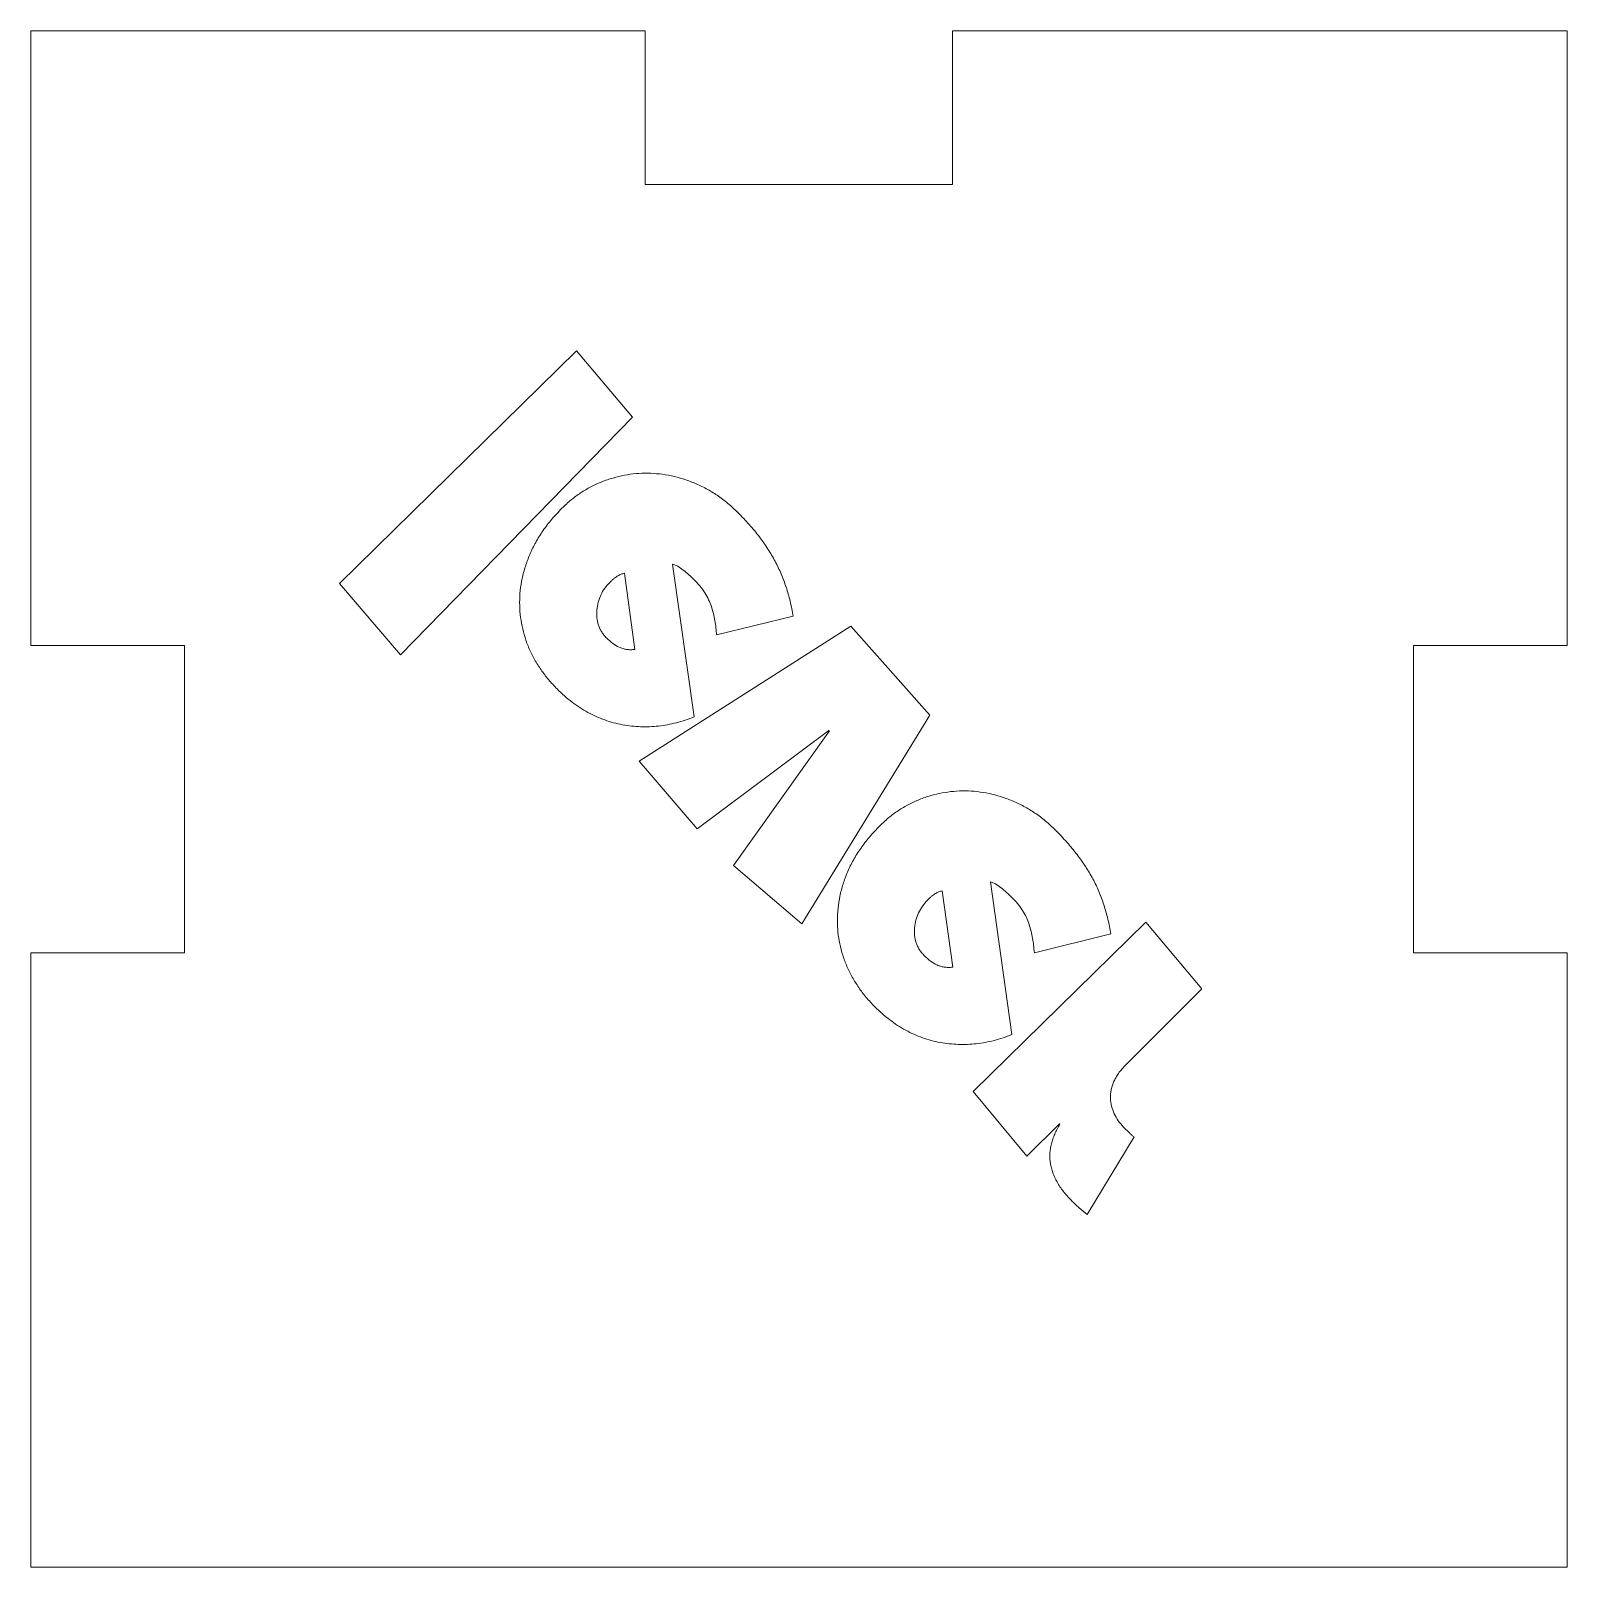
# Model space of a CAD drawing. Header units: inches. Extents: x 1.76 to 3.01, y 5.94 to 7.19.
import ezdxf

# ---------------------------------------------------------------- set-up
doc = ezdxf.new("R2010")
doc.units = ezdxf.units.IN
doc.header["$MEASUREMENT"] = 0

msp = doc.modelspace()

# ---------------------------------------------------------------- linework, layer by layer
at = {"color": 7, "linetype": 'Continuous', "lineweight": 15}
for p, q in [((2.2617, 7.1882), (1.7617, 7.1882)), ((1.7617, 7.1882), (1.7617, 6.6882)), ((2.2617, 7.0632), (2.2617, 7.1882)), ((2.5117, 7.1882), (2.5117, 7.0632)), ((3.0117, 7.1882), (2.5117, 7.1882)), ((3.0117, 6.6882), (3.0117, 7.1882)), ((2.5117, 7.0632), (2.2617, 7.0632)), ((2.013, 6.7385), (2.2058, 6.9279)), ((2.2058, 6.9279), (2.2514, 6.8738)), ((2.2514, 6.8738), (2.0625, 6.6805)), ((2.2839, 6.7544), (2.3015, 6.63)), ((2.0625, 6.6805), (2.013, 6.7385)), ((2.2533, 6.6848), (2.2447, 6.747)), ((2.2568, 6.594), (2.4289, 6.7039)), ((2.3819, 6.7119), (2.3197, 6.6967)), ((2.4289, 6.7039), (2.4933, 6.6315)), ((1.7617, 6.6882), (1.8867, 6.6882)), ((1.8867, 6.6882), (1.8867, 6.4382)), ((2.8867, 6.6882), (3.0117, 6.6882)), ((2.8867, 6.4382), (2.8867, 6.6882)), ((2.4933, 6.6315), (2.389, 6.4617)), ((2.4111, 6.6191), (2.3038, 6.5389)), ((2.3335, 6.5092), (2.4116, 6.6186)), ((2.4116, 6.6186), (2.4111, 6.6191)), ((2.3038, 6.5389), (2.2568, 6.594)), ((2.389, 6.4617), (2.3335, 6.5092)), ((2.5118, 6.4264), (2.5032, 6.4886)), ((2.5424, 6.4959), (2.5599, 6.3716)), ((2.5283, 6.3253), (2.6689, 6.463)), ((2.6689, 6.463), (2.7145, 6.4089)), ((2.6404, 6.4535), (2.5782, 6.4382)), ((1.7617, 6.4382), (1.7617, 5.9382)), ((1.8867, 6.4382), (1.7617, 6.4382)), ((3.0117, 6.4382), (2.8867, 6.4382)), ((3.0117, 5.9382), (3.0117, 6.4382)), ((2.7145, 6.4089), (2.6535, 6.3479)), ((2.5722, 6.2728), (2.5283, 6.3253)), ((2.5986, 6.2991), (2.5722, 6.2728)), ((2.599, 6.2987), (2.5986, 6.2991)), ((2.6594, 6.2883), (2.6211, 6.2253)), ((2.6508, 6.2963), (2.6556, 6.2916)), ((1.7617, 5.9382), (3.0117, 5.9382))]:
    msp.add_line(p, q, dxfattribs=at)
for points, knots in [([(2.1939, 6.7998), (2.1963, 6.8021), (2.2011, 6.8066), (2.209, 6.8124), (2.2174, 6.8174), (2.2262, 6.8214), (2.2354, 6.8245), (2.2447, 6.8268), (2.2542, 6.8281), (2.2637, 6.8284), (2.2733, 6.8278), (2.283, 6.8263), (2.2925, 6.8237), (2.302, 6.8203), (2.3114, 6.8158), (2.3204, 6.8104), (2.329, 6.8038), (2.3344, 6.7988), (2.3371, 6.7962)], [0, 0, 0, 0, 0.062405, 0.123683, 0.18447, 0.245417, 0.305913, 0.366045, 0.425348, 0.485378, 0.545787, 0.606572, 0.668265, 0.731783, 0.79654, 0.862312, 0.930018, 1, 1, 1, 1]), ([(2.1899, 6.6528), (2.1875, 6.6553), (2.1829, 6.6602), (2.1768, 6.6682), (2.1715, 6.6766), (2.1671, 6.6854), (2.1637, 6.6946), (2.1613, 6.7039), (2.1598, 6.7134), (2.1593, 6.7231), (2.1598, 6.7329), (2.1614, 6.7427), (2.164, 6.7526), (2.1677, 6.7624), (2.1724, 6.7722), (2.1784, 6.7817), (2.1855, 6.7911), (2.1911, 6.7968), (2.1939, 6.7998)], [0, 0, 0, 0, 0.062218, 0.12325, 0.183205, 0.242637, 0.301735, 0.359886, 0.417988, 0.476666, 0.53595, 0.595899, 0.657423, 0.721096, 0.786886, 0.854716, 0.925637, 1, 1, 1, 1]), ([(2.3371, 6.7962), (2.3402, 6.793), (2.3463, 6.7867), (2.3545, 6.7768), (2.3615, 6.7668), (2.3674, 6.7568), (2.3724, 6.7464), (2.3764, 6.7355), (2.3798, 6.724), (2.3812, 6.716), (2.3819, 6.7119)], [0, 0, 0, 0, 0.139209, 0.271164, 0.395812, 0.514189, 0.630495, 0.74994, 0.872608, 1, 1, 1, 1]), ([(2.301, 6.7421), (2.2997, 6.7433), (2.297, 6.7459), (2.2927, 6.7494), (2.2885, 6.7527), (2.2853, 6.7539), (2.2839, 6.7544)], [0, 0, 0, 0, 0.249033, 0.523572, 0.784611, 1, 1, 1, 1]), ([(2.2328, 6.7395), (2.2314, 6.7379), (2.2285, 6.7348), (2.2254, 6.7292), (2.2232, 6.7233), (2.2221, 6.7171), (2.2221, 6.7108), (2.2231, 6.7057), (2.2247, 6.7019), (2.2262, 6.6991), (2.228, 6.6965), (2.2295, 6.6949), (2.2303, 6.6941)], [0, 0, 0, 0, 0.125837, 0.252185, 0.377307, 0.502399, 0.625493, 0.748289, 0.810022, 0.871596, 0.934803, 1, 1, 1, 1]), ([(2.2447, 6.747), (2.2438, 6.7467), (2.242, 6.7461), (2.2398, 6.7451), (2.238, 6.744), (2.2365, 6.7429), (2.2347, 6.7413), (2.2335, 6.7401), (2.2328, 6.7395)], [0, 0, 0, 0, 0.203608, 0.399708, 0.50424, 0.641201, 0.803871, 1, 1, 1, 1]), ([(2.3197, 6.6967), (2.3194, 6.7006), (2.3186, 6.7084), (2.3162, 6.718), (2.3133, 6.7256), (2.3101, 6.7312), (2.306, 6.7369), (2.3027, 6.7403), (2.301, 6.7421)], [0, 0, 0, 0, 0.23242, 0.466355, 0.586969, 0.715868, 0.851782, 1, 1, 1, 1]), ([(2.2303, 6.6941), (2.2319, 6.6926), (2.235, 6.6897), (2.2395, 6.687), (2.2434, 6.6855), (2.2465, 6.6849), (2.2498, 6.6846), (2.2521, 6.6848), (2.2533, 6.6848)], [0, 0, 0, 0, 0.259204, 0.495299, 0.610328, 0.732536, 0.861649, 1, 1, 1, 1]), ([(2.3015, 6.63), (2.2991, 6.6291), (2.2943, 6.6273), (2.2871, 6.6252), (2.2798, 6.6236), (2.2725, 6.6225), (2.2652, 6.622), (2.2579, 6.622), (2.2505, 6.6225), (2.2431, 6.6236), (2.2358, 6.6252), (2.2287, 6.6275), (2.2217, 6.6302), (2.215, 6.6336), (2.2084, 6.6375), (2.202, 6.6421), (2.1957, 6.6471), (2.1919, 6.6509), (2.1899, 6.6528)], [0, 0, 0, 0, 0.063496, 0.125726, 0.186753, 0.247457, 0.308075, 0.36853, 0.42955, 0.491051, 0.552559, 0.614254, 0.675775, 0.737959, 0.801205, 0.865955, 0.931858, 1, 1, 1, 1]), ([(2.4524, 6.5413), (2.4548, 6.5436), (2.4595, 6.5482), (2.4675, 6.554), (2.4759, 6.5589), (2.4847, 6.563), (2.4938, 6.5661), (2.5031, 6.5683), (2.5126, 6.5696), (2.5222, 6.57), (2.5318, 6.5694), (2.5414, 6.5678), (2.551, 6.5653), (2.5605, 6.5618), (2.5698, 6.5574), (2.5789, 6.5519), (2.5875, 6.5454), (2.5928, 6.5403), (2.5955, 6.5378)], [0, 0, 0, 0, 0.062405, 0.123683, 0.18447, 0.245417, 0.305913, 0.366045, 0.425348, 0.485378, 0.545787, 0.606572, 0.668265, 0.731783, 0.79654, 0.862312, 0.930018, 1, 1, 1, 1]), ([(2.4483, 6.3943), (2.446, 6.3968), (2.4413, 6.4017), (2.4352, 6.4098), (2.43, 6.4182), (2.4256, 6.427), (2.4222, 6.4361), (2.4197, 6.4454), (2.4183, 6.455), (2.4178, 6.4646), (2.4183, 6.4744), (2.4199, 6.4843), (2.4225, 6.4941), (2.4261, 6.504), (2.4308, 6.5138), (2.4369, 6.5233), (2.444, 6.5326), (2.4495, 6.5384), (2.4524, 6.5413)], [0, 0, 0, 0, 0.062218, 0.12325, 0.183205, 0.242637, 0.301735, 0.359886, 0.417988, 0.476666, 0.53595, 0.595899, 0.657423, 0.721096, 0.786886, 0.854716, 0.925637, 1, 1, 1, 1]), ([(2.5955, 6.5378), (2.5987, 6.5345), (2.6048, 6.5282), (2.6129, 6.5183), (2.62, 6.5084), (2.6259, 6.4983), (2.6309, 6.488), (2.6349, 6.477), (2.6382, 6.4655), (2.6397, 6.4575), (2.6404, 6.4535)], [0, 0, 0, 0, 0.139209, 0.271164, 0.395812, 0.514189, 0.630495, 0.74994, 0.872608, 1, 1, 1, 1]), ([(2.5032, 6.4886), (2.5023, 6.4883), (2.5005, 6.4877), (2.4983, 6.4867), (2.4965, 6.4856), (2.495, 6.4844), (2.4932, 6.4829), (2.492, 6.4817), (2.4913, 6.481)], [0, 0, 0, 0, 0.203608, 0.399708, 0.50424, 0.641201, 0.803871, 1, 1, 1, 1]), ([(2.5594, 6.4836), (2.5582, 6.4849), (2.5555, 6.4874), (2.5512, 6.4909), (2.547, 6.4942), (2.5438, 6.4954), (2.5424, 6.4959)], [0, 0, 0, 0, 0.249033, 0.523572, 0.784611, 1, 1, 1, 1]), ([(2.4913, 6.481), (2.4899, 6.4794), (2.487, 6.4763), (2.4839, 6.4707), (2.4817, 6.4648), (2.4805, 6.4586), (2.4806, 6.4523), (2.4816, 6.4472), (2.4832, 6.4434), (2.4846, 6.4406), (2.4865, 6.438), (2.488, 6.4365), (2.4887, 6.4357)], [0, 0, 0, 0, 0.125837, 0.252185, 0.377307, 0.502399, 0.625493, 0.748289, 0.810022, 0.871596, 0.934803, 1, 1, 1, 1]), ([(2.5782, 6.4382), (2.5778, 6.4421), (2.5771, 6.4499), (2.5746, 6.4595), (2.5718, 6.4671), (2.5686, 6.4728), (2.5645, 6.4784), (2.5612, 6.4818), (2.5594, 6.4836)], [0, 0, 0, 0, 0.23242, 0.466355, 0.586969, 0.715868, 0.851782, 1, 1, 1, 1]), ([(2.4887, 6.4357), (2.4904, 6.4342), (2.4935, 6.4313), (2.498, 6.4285), (2.5018, 6.4271), (2.5049, 6.4264), (2.5083, 6.4262), (2.5106, 6.4263), (2.5118, 6.4264)], [0, 0, 0, 0, 0.259204, 0.495299, 0.610328, 0.732536, 0.861649, 1, 1, 1, 1]), ([(2.5599, 6.3716), (2.5575, 6.3707), (2.5528, 6.3689), (2.5456, 6.3667), (2.5383, 6.3652), (2.531, 6.3641), (2.5237, 6.3635), (2.5163, 6.3635), (2.5089, 6.3641), (2.5016, 6.3651), (2.4943, 6.3667), (2.4872, 6.369), (2.4802, 6.3717), (2.4735, 6.3751), (2.4668, 6.379), (2.4605, 6.3836), (2.4542, 6.3886), (2.4503, 6.3924), (2.4483, 6.3943)], [0, 0, 0, 0, 0.063496, 0.125726, 0.186753, 0.247457, 0.308075, 0.36853, 0.42955, 0.491051, 0.552559, 0.614254, 0.675775, 0.737959, 0.801205, 0.865955, 0.931858, 1, 1, 1, 1]), ([(2.6535, 6.3479), (2.6524, 6.3467), (2.6502, 6.3445), (2.6473, 6.341), (2.645, 6.3375), (2.6431, 6.334), (2.6416, 6.3305), (2.6407, 6.327), (2.6401, 6.3235), (2.6401, 6.3189), (2.6408, 6.3134), (2.643, 6.3071), (2.6463, 6.3013), (2.6493, 6.298), (2.6508, 6.2963)], [0, 0, 0, 0, 0.082235, 0.158891, 0.231244, 0.298976, 0.363103, 0.424779, 0.484852, 0.544224, 0.659042, 0.770361, 0.883094, 1, 1, 1, 1]), ([(2.6083, 6.2367), (2.6071, 6.2379), (2.6049, 6.2403), (2.6017, 6.244), (2.599, 6.2478), (2.5967, 6.2516), (2.5947, 6.2553), (2.5932, 6.2592), (2.592, 6.263), (2.5912, 6.2669), (2.5908, 6.2708), (2.5908, 6.2747), (2.5912, 6.2787), (2.592, 6.2827), (2.5932, 6.2867), (2.5948, 6.2907), (2.5966, 6.2947), (2.5982, 6.2974), (2.599, 6.2987)], [0, 0, 0, 0, 0.073916, 0.144529, 0.211202, 0.276292, 0.337959, 0.397611, 0.45629, 0.513575, 0.570714, 0.62757, 0.684709, 0.744085, 0.804126, 0.866683, 0.931858, 1, 1, 1, 1]), ([(2.6556, 6.2916), (2.6562, 6.291), (2.6574, 6.2898), (2.6587, 6.2888), (2.6594, 6.2883)], [0, 0, 0, 0, 0.51269, 1, 1, 1, 1]), ([(2.6211, 6.2253), (2.619, 6.2271), (2.6145, 6.2306), (2.6104, 6.2346), (2.6083, 6.2367)], [0, 0, 0, 0, 0.486926, 1, 1, 1, 1])]:
    msp.add_open_spline(points, degree=3, knots=knots, dxfattribs=at)

doc.saveas('drawing.dxf')
